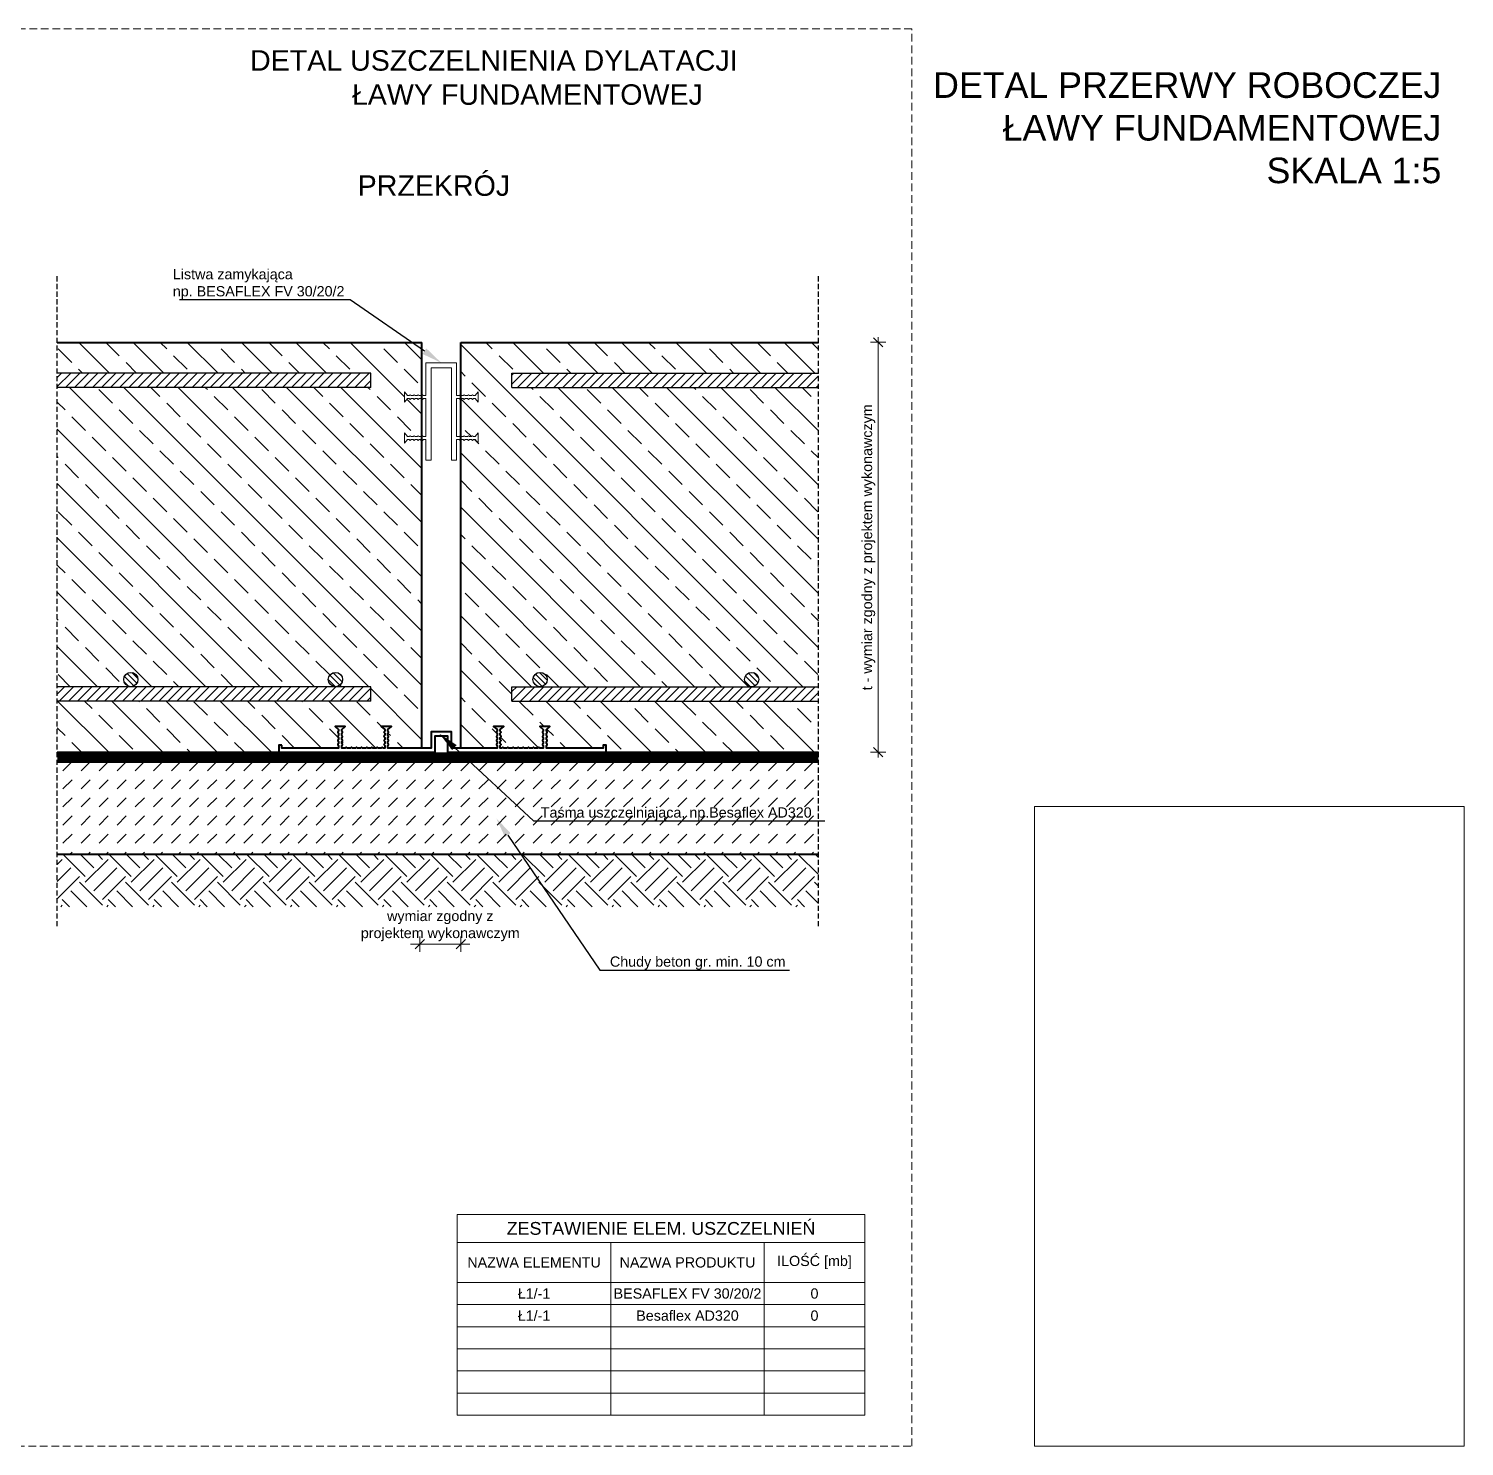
# Model space of a CAD drawing. Header units: millimetres. Extents: x 647 to 146539, y -131215 to 59.
# Drawn here: x 106121 to 107524, y -12982 to -11597 of the extents above; entities that cross this region are included whole.
import ezdxf
from ezdxf import colors
from ezdxf.entities.mleader import LeaderData, LeaderLine
from ezdxf.math import Vec2, Vec3

# ---------------------------------------------------------------- set-up
doc = ezdxf.new("R2010")
doc.units = ezdxf.units.MM
doc.linetypes.add('DASHED', pattern=[0.75, 0.5, -0.25])
doc.layers.get('Defpoints').update_dxf_attribs({"color": 2, "lineweight": 50})
for name, color, linetype, lineweight in [('G-Cienka', 4, 'Continuous', 9), ('G-Elementy konstrukcyjne', 1, 'Continuous', 40), ('G-Kreskowanie', 9, 'Continuous', 5), ('G-Obrys', 3, 'Continuous', 20), ('G-Opisy', 2, 'Continuous', 18), ('G-Przerywana', 8, 'DASHED', 15), ('G-Wymiary', 4, 'Continuous', 9)]:
    doc.layers.add(name, color=color, linetype=linetype, lineweight=lineweight)
doc.layers.add('G-Prety', color=1, linetype='Continuous')
doc.styles.add('Arial-GG', font='arial.ttf')
doc.dimstyles.new('W-1 do 5-GG mm', dxfattribs={"dimscale": 5, "dimtxt": 2, "dimasz": 1.8, "dimexe": 1.5, "dimexo": 0, "dimgap": 0.6, "dimtad": 1, "dimdec": 1, "dimrnd": 1, "dimtxsty": 'Arial-GG', "dimblk": 'OBLIQUE', "dimcen": 0, "dimdle": 1, "dimclrd": 4, "dimclre": 4, "dimclrt": 7, "dimadec": 1, "dimazin": 0, "dimtfac": 1, "dimtdec": 1, "dimtix": 1, "dimtmove": 0, "dimatfit": 2, "dimfxl": 1.5, "dimfxlon": 1, "dimlwd": -1, "dimlwe": -1, "dimarcsym": 0})
pattern_1 = [(45, (-1491369.988, 726037.5035), (-4.419417382, 4.419417382), [])]
pattern_2 = [(135, (-1494810.378, 725752.96), (-26.5165043, -26.5165043), []), (135, (-1494810.378, 725779.477), (-26.5165043, -26.5165043), [18.75, -9.375])]
pattern_3 = [(135, (103132.8864, -12835.266), (-2.80633, -2.80633), [])]

# ---------------------------------------------------------------- blocks, each defined once
blk = doc.blocks.new('_Oblique')
at = {"color": 0, "linetype": 'ByBlock', "lineweight": -2}
blk.add_line((-0.5, -0.5), (0.5, 0.5), dxfattribs=at)
blk = doc.blocks.new('*D959')
at = {"layer": 'Defpoints', "color": 0, "transparency": 16777216}
for p in [(106893, -11903.2), (106951.5, -11903.2), (106893, -12303.7)]:
    blk.add_point(p, dxfattribs=at)
at = {"layer": 'G-Wymiary', "color": 4, "transparency": 16777216}
for p, q in [((106944, -11903.2), (106959, -11903.2)), ((106951.5, -12308.7), (106951.5, -11898.2)), ((106944, -12303.7), (106959, -12303.7))]:
    blk.add_line(p, q, dxfattribs=at)
at = {"layer": 'G-Wymiary', "color": 4, "transparency": 16777216, "xscale": 9, "yscale": 9, "zscale": 9}
for p, rotation in [((106951.5, -11903.2), 90), ((106951.5, -12303.7), 270)]:
    blk.add_blockref('_Oblique', p, dxfattribs=dict(at, rotation=rotation))
at = {"layer": 'G-Wymiary', "color": 7, "transparency": 16777216, "insert": (106942.1, -12103.5), "char_height": 10, "attachment_point": 5, "rotation": 90, "style": 'Arial-GG'}
blk.add_mtext('t - wymiar zgodny z projektem wykonawczym', dxfattribs=at)
blk = doc.blocks.new('*D960')
at = {"layer": 'Defpoints', "color": 0, "transparency": 16777216}
for p in [(106503.5, -12403.7), (106543.5, -12403.7), (106543.5, -12491.3)]:
    blk.add_point(p, dxfattribs=at)
at = {"layer": 'G-Wymiary', "color": 4, "transparency": 16777216}
for p, q in [((106503.5, -12483.8), (106503.5, -12498.8)), ((106543.5, -12483.8), (106543.5, -12498.8)), ((106503.5, -12491.3), (106494.5, -12491.3)), ((106503.5, -12491.3), (106543.5, -12491.3)), ((106543.5, -12491.3), (106552.5, -12491.3))]:
    blk.add_line(p, q, dxfattribs=at)
at = {"layer": 'G-Wymiary', "color": 4, "transparency": 16777216, "xscale": 9, "yscale": 9, "zscale": 9}
blk.add_blockref('_Oblique', (106503.5, -12491.3), dxfattribs=at)
at = {"layer": 'G-Wymiary', "color": 4, "transparency": 16777216, "xscale": 9, "yscale": 9, "zscale": 9, "rotation": 180}
blk.add_blockref('_Oblique', (106543.5, -12491.3), dxfattribs=at)
at = {"layer": 'G-Wymiary', "color": 7, "transparency": 16777216, "insert": (106523.5, -12473.5), "char_height": 10, "attachment_point": 5, "style": 'Arial-GG'}
blk.add_mtext('wymiar zgodny z \\Pprojektem wykonawczym', dxfattribs=at)

msp = doc.modelspace()

# ---------------------------------------------------------------- hatches: boundary and pattern name
at = {"layer": 'G-Kreskowanie'}
h = msp.add_hatch(dxfattribs=at)
h.set_pattern_fill('ANSI33', color=256, scale=150, angle=90)
h.set_pattern_definition(pattern_2)
h.paths.add_polyline_path([(106149.13, -12303.67), (106149.13, -12253.67), (106455.48, -12253.67), (106455.48, -12239.67), (106421.07, -12239.67, 0.4142106), (106428.08, -12232.67, 2.4141965), (106421.07, -12239.67), (106221.07, -12239.67, 0.4142106), (106228.08, -12232.67, 2.4141965), (106221.07, -12239.67), (106149.13, -12239.67), (106149.13, -11947.23), (106455.48, -11947.23), (106455.48, -11933.23), (106149.13, -11933.23), (106149.13, -11903.23), (106495.55, -11903.23), (106505.48, -11910.1), (106505.48, -11954.85), (106504.97, -11955.23), (106502.97, -11955.23), (106501.97, -11954.48), (106500.97, -11955.23), (106498.97, -11955.23), (106497.97, -11954.48), (106496.97, -11955.23), (106494.97, -11955.23), (106493.97, -11954.48), (106492.97, -11955.23), (106491.41, -11955.23), (106488.47, -11951.73), (106488.47, -11961.73), (106491.41, -11958.23), (106492.97, -11958.23), (106493.97, -11958.98), (106494.97, -11958.23), (106496.97, -11958.23), (106497.97, -11958.98), (106498.97, -11958.23), (106500.97, -11958.23), (106501.97, -11958.98), (106502.97, -11958.23), (106504.97, -11958.23), (106505.48, -11958.62), (106505.48, -11994.85), (106504.97, -11995.23), (106502.97, -11995.23), (106501.97, -11994.48), (106500.97, -11995.23), (106498.97, -11995.23), (106497.97, -11994.48), (106496.97, -11995.23), (106494.97, -11995.23), (106493.97, -11994.48), (106492.97, -11995.23), (106491.41, -11995.23), (106488.47, -11991.73), (106488.47, -12001.73), (106491.41, -11998.23), (106492.97, -11998.23), (106493.97, -11998.98), (106494.97, -11998.23), (106496.97, -11998.23), (106497.97, -11998.98), (106498.97, -11998.23), (106500.97, -11998.23), (106501.97, -11998.98), (106502.97, -11998.23), (106504.97, -11998.23), (106505.48, -11998.62), (106505.48, -12299.67), (106472.17, -12299.67), (106472.17, -12297.17), (106472.92, -12296.17), (106472.17, -12295.17), (106472.17, -12293.17), (106472.92, -12292.17), (106472.17, -12291.17), (106472.17, -12289.17), (106472.92, -12288.17), (106472.17, -12287.17), (106472.17, -12285.17), (106472.92, -12284.17), (106472.17, -12283.17), (106472.17, -12281.61), (106475.67, -12278.67), (106465.67, -12278.67), (106469.17, -12281.61), (106469.17, -12283.17), (106468.42, -12284.17), (106469.17, -12285.17), (106469.17, -12287.17), (106468.42, -12288.17), (106469.17, -12289.17), (106469.17, -12291.17), (106468.42, -12292.17), (106469.17, -12293.17), (106469.17, -12295.17), (106468.42, -12296.17), (106469.17, -12297.17), (106469.17, -12299.67), (106467.67, -12299.67), (106466.67, -12298.87), (106465.67, -12299.67), (106462.67, -12299.67), (106461.67, -12298.87), (106460.67, -12299.67), (106457.67, -12299.67), (106456.67, -12298.87), (106455.67, -12299.67), (106452.67, -12299.67), (106451.67, -12298.87), (106450.67, -12299.67), (106447.67, -12299.67), (106446.67, -12298.87), (106445.67, -12299.67), (106442.67, -12299.67), (106441.67, -12298.87), (106440.67, -12299.67), (106437.67, -12299.67), (106436.67, -12298.87), (106435.67, -12299.67), (106432.67, -12299.67), (106431.67, -12298.87), (106430.67, -12299.67), (106427.17, -12299.67), (106427.17, -12297.17), (106427.92, -12296.17), (106427.17, -12295.17), (106427.17, -12293.17), (106427.92, -12292.17), (106427.17, -12291.17), (106427.17, -12289.17), (106427.92, -12288.17), (106427.17, -12287.17), (106427.17, -12285.17), (106427.92, -12284.17), (106427.17, -12283.17), (106427.17, -12281.61), (106430.67, -12278.67), (106420.67, -12278.67), (106424.17, -12281.61), (106424.17, -12283.17), (106423.42, -12284.17), (106424.17, -12285.17), (106424.17, -12287.17), (106423.42, -12288.17), (106424.17, -12289.17), (106424.17, -12291.17), (106423.42, -12292.17), (106424.17, -12293.17), (106424.17, -12295.17), (106423.42, -12296.17), (106424.17, -12297.17), (106424.17, -12299.67), (106368.67, -12299.67), (106368.67, -12296.67), (106365.67, -12296.67), (106365.67, -12303.67)])
h = msp.add_hatch(dxfattribs=at)
h.set_pattern_fill('ANSI33', color=256, scale=150, angle=90)
h.set_pattern_definition(pattern_2)
h.paths.add_polyline_path([(106685.67, -12303.67), (106685.67, -12296.67), (106682.67, -12296.67), (106682.67, -12299.67), (106627.17, -12299.67), (106627.17, -12297.17), (106627.92, -12296.17), (106627.17, -12295.17), (106627.17, -12293.17), (106627.92, -12292.17), (106627.17, -12291.17), (106627.17, -12289.17), (106627.92, -12288.17), (106627.17, -12287.17), (106627.17, -12285.17), (106627.92, -12284.17), (106627.17, -12283.17), (106627.17, -12281.61), (106630.67, -12278.67), (106620.67, -12278.67), (106624.17, -12281.61), (106624.17, -12283.17), (106623.42, -12284.17), (106624.17, -12285.17), (106624.17, -12287.17), (106623.42, -12288.17), (106624.17, -12289.17), (106624.17, -12291.17), (106623.42, -12292.17), (106624.17, -12293.17), (106624.17, -12295.17), (106623.42, -12296.17), (106624.17, -12297.17), (106624.17, -12299.67), (106620.67, -12299.67), (106619.67, -12298.87), (106618.67, -12299.67), (106615.67, -12299.67), (106614.67, -12298.87), (106613.67, -12299.67), (106610.67, -12299.67), (106609.67, -12298.87), (106608.67, -12299.67), (106605.67, -12299.67), (106604.67, -12298.87), (106603.67, -12299.67), (106600.67, -12299.67), (106599.67, -12298.87), (106598.67, -12299.67), (106595.67, -12299.67), (106594.67, -12298.87), (106593.67, -12299.67), (106590.67, -12299.67), (106589.67, -12298.87), (106588.67, -12299.67), (106585.67, -12299.67), (106584.67, -12298.87), (106583.67, -12299.67), (106582.17, -12299.67), (106582.17, -12297.17), (106582.92, -12296.17), (106582.17, -12295.17), (106582.17, -12293.17), (106582.92, -12292.17), (106582.17, -12291.17), (106582.17, -12289.17), (106582.92, -12288.17), (106582.17, -12287.17), (106582.17, -12285.17), (106582.92, -12284.17), (106582.17, -12283.17), (106582.17, -12281.61), (106585.67, -12278.67), (106575.67, -12278.67), (106579.17, -12281.61), (106579.17, -12283.17), (106578.42, -12284.17), (106579.17, -12285.17), (106579.17, -12287.17), (106578.42, -12288.17), (106579.17, -12289.17), (106579.17, -12291.17), (106578.42, -12292.17), (106579.17, -12293.17), (106579.17, -12295.17), (106578.42, -12296.17), (106579.17, -12297.17), (106579.17, -12299.67), (106543.46, -12299.67), (106543.46, -11998.62), (106543.97, -11998.23), (106545.97, -11998.23), (106546.97, -11998.98), (106547.97, -11998.23), (106549.97, -11998.23), (106550.97, -11998.98), (106551.97, -11998.23), (106553.97, -11998.23), (106554.97, -11998.98), (106555.97, -11998.23), (106557.53, -11998.23), (106560.47, -12001.73), (106560.47, -11991.73), (106557.53, -11995.23), (106555.97, -11995.23), (106554.97, -11994.48), (106553.97, -11995.23), (106551.97, -11995.23), (106550.97, -11994.48), (106549.97, -11995.23), (106547.97, -11995.23), (106546.97, -11994.48), (106545.97, -11995.23), (106543.97, -11995.23), (106543.46, -11994.85), (106543.46, -11958.62), (106543.97, -11958.23), (106545.97, -11958.23), (106546.97, -11958.98), (106547.97, -11958.23), (106549.97, -11958.23), (106550.97, -11958.98), (106551.97, -11958.23), (106553.97, -11958.23), (106554.97, -11958.98), (106555.97, -11958.23), (106557.53, -11958.23), (106560.47, -11961.73), (106560.47, -11951.73), (106557.53, -11955.23), (106555.97, -11955.23), (106554.97, -11954.48), (106553.97, -11955.23), (106551.97, -11955.23), (106550.97, -11954.48), (106549.97, -11955.23), (106547.97, -11955.23), (106546.97, -11954.48), (106545.97, -11955.23), (106543.97, -11955.23), (106543.46, -11954.85), (106543.46, -11903.23), (106893.02, -11903.23), (106893.02, -11933.23), (106593.46, -11933.23), (106593.46, -11947.23), (106893.02, -11947.23), (106893.02, -12239.67), (106827.86, -12239.67, 0.4142106), (106834.86, -12232.67, 2.4141965), (106827.86, -12239.67), (106621.07, -12239.67, 0.4142106), (106628.08, -12232.67, 2.4141965), (106621.07, -12239.67), (106593.46, -12239.67), (106593.46, -12253.67), (106893.02, -12253.67), (106893.02, -12303.67)])
at = {"layer": 'G-Kreskowanie', "ltscale": 2}
h = msp.add_hatch(dxfattribs=at)
h.set_pattern_fill('ANSI31', color=256, scale=50, style=0)
h.set_pattern_definition(pattern_1)
h.paths.add_polyline_path([(106455.48, -11947.23), (106455.48, -11933.23), (106149.13, -11933.23), (106149.13, -11947.23)])
h = msp.add_hatch(dxfattribs=at)
h.set_pattern_fill('ANSI31', color=256, scale=50, style=0)
h.set_pattern_definition(pattern_1)
h.paths.add_polyline_path([(106593.46, -11947.23), (106593.46, -11933.23), (106893.02, -11933.23), (106893.02, -11947.23)])
at = {"layer": 'G-Kreskowanie'}
h = msp.add_hatch(dxfattribs=at)
h.set_pattern_fill('ANSI31', color=256, scale=1.25, angle=90)
h.set_pattern_definition(pattern_3)
h.paths.add_polyline_path([(106214.08, -12232.67, 1), (106228.08, -12232.67, 1)], flags=17)
h = msp.add_hatch(dxfattribs=at)
h.set_pattern_fill('ANSI31', color=256, scale=1.25, angle=90)
h.set_pattern_definition(pattern_3)
h.paths.add_polyline_path([(106428.08, -12232.67, -1), (106414.08, -12232.67, -1)], flags=17)
h = msp.add_hatch(dxfattribs=at)
h.set_pattern_fill('ANSI31', color=256, scale=1.25, angle=90)
h.set_pattern_definition(pattern_3)
h.paths.add_polyline_path([(106628.08, -12232.67, -1), (106614.08, -12232.67, -1)], flags=17)
h = msp.add_hatch(dxfattribs=at)
h.set_pattern_fill('ANSI31', color=256, scale=1.25, angle=90)
h.set_pattern_definition([(135, (103139.674, -12835.266), (-2.80633, -2.80633), [])])
h.paths.add_polyline_path([(106834.86, -12232.67, -1), (106820.86, -12232.67, -1)], flags=17)
at = {"layer": 'G-Kreskowanie', "ltscale": 2}
h = msp.add_hatch(dxfattribs=at)
h.set_pattern_fill('ANSI31', color=256, scale=50, style=0)
h.set_pattern_definition(pattern_1)
h.paths.add_polyline_path([(106455.48, -12253.67), (106455.48, -12239.67), (106149.13, -12239.67), (106149.13, -12253.67)])
h = msp.add_hatch(dxfattribs=at)
h.set_pattern_fill('ANSI31', color=256, scale=50, style=0)
h.set_pattern_definition(pattern_1)
h.paths.add_polyline_path([(106593.46, -12253.67), (106593.46, -12239.67), (106893.02, -12239.67), (106893.02, -12253.67)])
at = {"layer": 'G-Kreskowanie'}
h = msp.add_hatch(dxfattribs=at)
h.set_pattern_fill('DASH', color=256, scale=100, angle=45)
h.set_pattern_definition([(45, (-1494805.747, 725791.596), (0, 17.67766953), [12.5, -12.5])])
h.paths.add_polyline_path([(106893.02, -12403.67), (106893.02, -12313.67), (106149.13, -12313.67), (106149.13, -12403.67)])
h.paths.add_polyline_path([(106618.4, -12354.21), (106618.4, -12374.21), (106888.86, -12374.21), (106888.86, -12354.21)], flags=24)
h = msp.add_hatch(dxfattribs=at)
h.set_pattern_fill('EARTH', color=256, scale=5, angle=45)
h.set_pattern_definition([(45, (104307.477, -14109.026), (0, 44.90128), [31.75, -31.75]), (45, (104299.058, -14100.607), (0, 44.90128), [31.75, -31.75]), (45, (104290.64, -14092.188), (0, 44.90128), [31.75, -31.75]), (135, (104290.64, -14086.575), (-44.90128, 0), [31.75, -31.75]), (135, (104299.058, -14078.156), (-44.90128, 0), [31.75, -31.75]), (135, (104307.477, -14069.737), (-44.90128, 0), [31.75, -31.75])])
h.paths.add_polyline_path([(106893.02, -12454.66), (106149.13, -12454.66), (106149.13, -12473.67), (106149.13, -12403.67), (106361.08, -12403.67), (106681.08, -12403.67), (106893.02, -12403.67), (106893.02, -12473.67)])

# ---------------------------------------------------------------- linework, layer by layer
at = {"layer": 'G-Elementy konstrukcyjne'}
for p, q in [((106505.48, -12299.67), (106505.48, -11903.23)), ((106543.46, -12299.67), (106543.46, -11903.23))]:
    msp.add_line(p, q, dxfattribs=at)
for points in [[(106149.13, -11903.23), (106505.48, -11903.23)], [(106543.46, -11903.23), (106893.02, -11903.23)], [(106368.67, -12296.67), (106365.67, -12296.67), (106365.67, -12303.67), (106518.47, -12303.67), (106518.47, -12287.67), (106530.47, -12287.67), (106530.47, -12303.67), (106685.67, -12303.67), (106685.67, -12296.67), (106682.67, -12296.67), (106682.67, -12299.67), (106627.17, -12299.67), (106627.17, -12297.17), (106627.92, -12296.17), (106627.17, -12295.17), (106627.17, -12293.17), (106627.92, -12292.17), (106627.17, -12291.17), (106627.17, -12289.17), (106627.92, -12288.17), (106627.17, -12287.17), (106627.17, -12285.17), (106627.92, -12284.17), (106627.17, -12283.17), (106627.17, -12281.61), (106630.67, -12278.67), (106620.67, -12278.67), (106624.17, -12281.61), (106624.17, -12283.17), (106623.42, -12284.17), (106624.17, -12285.17), (106624.17, -12287.17), (106623.42, -12288.17), (106624.17, -12289.17), (106624.17, -12291.17), (106623.42, -12292.17), (106624.17, -12293.17), (106624.17, -12295.17), (106623.42, -12296.17), (106624.17, -12297.17), (106624.17, -12299.67), (106620.67, -12299.67), (106619.67, -12298.87), (106618.67, -12299.67), (106615.67, -12299.67), (106614.67, -12298.87), (106613.67, -12299.67), (106610.67, -12299.67), (106609.67, -12298.87), (106608.67, -12299.67), (106605.67, -12299.67), (106604.67, -12298.87), (106603.67, -12299.67), (106600.67, -12299.67), (106599.67, -12298.87), (106598.67, -12299.67), (106595.67, -12299.67), (106594.67, -12298.87), (106593.67, -12299.67), (106590.67, -12299.67), (106589.67, -12298.87), (106588.67, -12299.67), (106585.67, -12299.67), (106584.67, -12298.87), (106583.67, -12299.67), (106582.17, -12299.67), (106582.17, -12297.17), (106582.92, -12296.17), (106582.17, -12295.17), (106582.17, -12293.17), (106582.92, -12292.17), (106582.17, -12291.17), (106582.17, -12289.17), (106582.92, -12288.17), (106582.17, -12287.17), (106582.17, -12285.17), (106582.92, -12284.17), (106582.17, -12283.17), (106582.17, -12281.61), (106585.67, -12278.67), (106575.67, -12278.67), (106579.17, -12281.61), (106579.17, -12283.17), (106578.42, -12284.17), (106579.17, -12285.17), (106579.17, -12287.17), (106578.42, -12288.17), (106579.17, -12289.17), (106579.17, -12291.17), (106578.42, -12292.17), (106579.17, -12293.17), (106579.17, -12295.17), (106578.42, -12296.17), (106579.17, -12297.17), (106579.17, -12299.67), (106534.47, -12299.67), (106534.47, -12283.67), (106514.47, -12283.67), (106514.47, -12299.67), (106472.17, -12299.67), (106472.17, -12297.17), (106472.92, -12296.17), (106472.17, -12295.17), (106472.17, -12293.17), (106472.92, -12292.17), (106472.17, -12291.17), (106472.17, -12289.17), (106472.92, -12288.17), (106472.17, -12287.17), (106472.17, -12285.17), (106472.92, -12284.17), (106472.17, -12283.17), (106472.17, -12281.61), (106475.67, -12278.67), (106465.67, -12278.67), (106469.17, -12281.61), (106469.17, -12283.17), (106468.42, -12284.17), (106469.17, -12285.17), (106469.17, -12287.17), (106468.42, -12288.17), (106469.17, -12289.17), (106469.17, -12291.17), (106468.42, -12292.17), (106469.17, -12293.17), (106469.17, -12295.17), (106468.42, -12296.17), (106469.17, -12297.17), (106469.17, -12299.67), (106467.67, -12299.67), (106466.67, -12298.87), (106465.67, -12299.67), (106462.67, -12299.67), (106461.67, -12298.87), (106460.67, -12299.67), (106457.67, -12299.67), (106456.67, -12298.87), (106455.67, -12299.67), (106452.67, -12299.67), (106451.67, -12298.87), (106450.67, -12299.67), (106447.67, -12299.67), (106446.67, -12298.87), (106445.67, -12299.67), (106442.67, -12299.67), (106441.67, -12298.87), (106440.67, -12299.67), (106437.67, -12299.67), (106436.67, -12298.87), (106435.67, -12299.67), (106432.67, -12299.67), (106431.67, -12298.87), (106430.67, -12299.67), (106427.17, -12299.67), (106427.17, -12297.17), (106427.92, -12296.17), (106427.17, -12295.17), (106427.17, -12293.17), (106427.92, -12292.17), (106427.17, -12291.17), (106427.17, -12289.17), (106427.92, -12288.17), (106427.17, -12287.17), (106427.17, -12285.17), (106427.92, -12284.17), (106427.17, -12283.17), (106427.17, -12281.61), (106430.67, -12278.67), (106420.67, -12278.67), (106424.17, -12281.61), (106424.17, -12283.17), (106423.42, -12284.17), (106424.17, -12285.17), (106424.17, -12287.17), (106423.42, -12288.17), (106424.17, -12289.17), (106424.17, -12291.17), (106423.42, -12292.17), (106424.17, -12293.17), (106424.17, -12295.17), (106423.42, -12296.17), (106424.17, -12297.17), (106424.17, -12299.67), (106368.67, -12299.67), (106368.67, -12296.67)], [(106149.13, -12303.67), (106505.48, -12303.67)], [(106543.46, -12303.67), (106893.02, -12303.67)], [(106893.02, -12403.67), (106149.13, -12403.67)]]:
    msp.add_lwpolyline(points, dxfattribs=at)
for points in [[(106505.48, -12303.67), (106505.48, -12303.67)], [(106543.46, -12303.67), (106543.46, -12303.67)]]:
    msp.add_lwpolyline(points, close=True, dxfattribs=at)
at = {"layer": 'G-Kreskowanie', "ltscale": 2}
msp.add_lwpolyline([(106149.13, -12313.67), (106893.02, -12313.67)], dxfattribs=at)
for points in [[(106540.14, -12755.42), (106938.34, -12755.42), (106938.34, -12951.41), (106540.14, -12951.41)], [(106540.14, -12782.62), (106938.34, -12782.62), (106938.34, -12755.42), (106540.14, -12755.42)], [(106540.14, -12782.62), (106690.14, -12782.62), (106690.14, -12821.81), (106540.14, -12821.81)], [(106690.14, -12782.62), (106840.14, -12782.62), (106840.14, -12821.81), (106690.14, -12821.81)], [(106840.14, -12782.62), (106938.34, -12782.62), (106938.34, -12821.81), (106840.14, -12821.81)], [(106540.14, -12821.81), (106690.14, -12821.81), (106690.14, -12843.41), (106540.14, -12843.41)], [(106690.14, -12821.81), (106840.14, -12821.81), (106840.14, -12843.41), (106690.14, -12843.41)], [(106840.14, -12821.81), (106938.34, -12821.81), (106938.34, -12843.41), (106840.14, -12843.41)], [(106540.14, -12843.41), (106690.14, -12843.41), (106690.14, -12865.01), (106540.14, -12865.01)], [(106690.14, -12843.41), (106840.14, -12843.41), (106840.14, -12865.01), (106690.14, -12865.01)], [(106840.14, -12843.41), (106938.34, -12843.41), (106938.34, -12865.01), (106840.14, -12865.01)], [(106540.14, -12865.01), (106690.14, -12865.01), (106690.14, -12886.61), (106540.14, -12886.61)], [(106690.14, -12865.01), (106840.14, -12865.01), (106840.14, -12886.61), (106690.14, -12886.61)], [(106840.14, -12865.01), (106938.34, -12865.01), (106938.34, -12886.61), (106840.14, -12886.61)], [(106540.14, -12886.61), (106690.14, -12886.61), (106690.14, -12908.21), (106540.14, -12908.21)], [(106690.14, -12886.61), (106840.14, -12886.61), (106840.14, -12908.21), (106690.14, -12908.21)], [(106840.14, -12886.61), (106938.34, -12886.61), (106938.34, -12908.21), (106840.14, -12908.21)], [(106540.14, -12908.21), (106690.14, -12908.21), (106690.14, -12929.81), (106540.14, -12929.81)], [(106690.14, -12908.21), (106840.14, -12908.21), (106840.14, -12929.81), (106690.14, -12929.81)], [(106840.14, -12908.21), (106938.34, -12908.21), (106938.34, -12929.81), (106840.14, -12929.81)], [(106540.14, -12929.81), (106690.14, -12929.81), (106690.14, -12951.41), (106540.14, -12951.41)], [(106690.14, -12929.81), (106840.14, -12929.81), (106840.14, -12951.41), (106690.14, -12951.41)], [(106840.14, -12929.81), (106938.34, -12929.81), (106938.34, -12951.41), (106840.14, -12951.41)]]:
    msp.add_lwpolyline(points, close=True, dxfattribs=at)
at = {"layer": 'G-Obrys'}
msp.add_lwpolyline([(106509.47, -11998.23), (106509.47, -12018.23), (106514.47, -12018.23), (106514.47, -11928.23), (106534.47, -11928.23), (106534.47, -12018.23), (106539.47, -12018.23), (106539.47, -11998.23), (106541.97, -11998.23), (106542.97, -11998.98), (106543.97, -11998.23), (106545.97, -11998.23), (106546.97, -11998.98), (106547.97, -11998.23), (106549.97, -11998.23), (106550.97, -11998.98), (106551.97, -11998.23), (106553.97, -11998.23), (106554.97, -11998.98), (106555.97, -11998.23), (106557.53, -11998.23), (106560.47, -12001.73), (106560.47, -11991.73), (106557.53, -11995.23), (106555.97, -11995.23), (106554.97, -11994.48), (106553.97, -11995.23), (106551.97, -11995.23), (106550.97, -11994.48), (106549.97, -11995.23), (106547.97, -11995.23), (106546.97, -11994.48), (106545.97, -11995.23), (106543.97, -11995.23), (106542.97, -11994.48), (106541.97, -11995.23), (106539.47, -11995.23), (106539.47, -11958.23), (106541.97, -11958.23), (106542.97, -11958.98), (106543.97, -11958.23), (106545.97, -11958.23), (106546.97, -11958.98), (106547.97, -11958.23), (106549.97, -11958.23), (106550.97, -11958.98), (106551.97, -11958.23), (106553.97, -11958.23), (106554.97, -11958.98), (106555.97, -11958.23), (106557.53, -11958.23), (106560.47, -11961.73), (106560.47, -11951.73), (106557.53, -11955.23), (106555.97, -11955.23), (106554.97, -11954.48), (106553.97, -11955.23), (106551.97, -11955.23), (106550.97, -11954.48), (106549.97, -11955.23), (106547.97, -11955.23), (106546.97, -11954.48), (106545.97, -11955.23), (106543.97, -11955.23), (106542.97, -11954.48), (106541.97, -11955.23), (106539.47, -11955.23), (106539.47, -11923.23), (106509.47, -11923.23), (106509.47, -11955.23), (106506.97, -11955.23), (106505.97, -11954.48), (106504.97, -11955.23), (106502.97, -11955.23), (106501.97, -11954.48), (106500.97, -11955.23), (106498.97, -11955.23), (106497.97, -11954.48), (106496.97, -11955.23), (106494.97, -11955.23), (106493.97, -11954.48), (106492.97, -11955.23), (106491.41, -11955.23), (106488.47, -11951.73), (106488.47, -11961.73), (106491.41, -11958.23), (106492.97, -11958.23), (106493.97, -11958.98), (106494.97, -11958.23), (106496.97, -11958.23), (106497.97, -11958.98), (106498.97, -11958.23), (106500.97, -11958.23), (106501.97, -11958.98), (106502.97, -11958.23), (106504.97, -11958.23), (106505.97, -11958.98), (106506.97, -11958.23), (106509.47, -11958.23), (106509.47, -11995.23), (106506.97, -11995.23), (106505.97, -11994.48), (106504.97, -11995.23), (106502.97, -11995.23), (106501.97, -11994.48), (106500.97, -11995.23), (106498.97, -11995.23), (106497.97, -11994.48), (106496.97, -11995.23), (106494.97, -11995.23), (106493.97, -11994.48), (106492.97, -11995.23), (106491.41, -11995.23), (106488.47, -11991.73), (106488.47, -12001.73), (106491.41, -11998.23), (106492.97, -11998.23), (106493.97, -11998.98), (106494.97, -11998.23), (106496.97, -11998.23), (106497.97, -11998.98), (106498.97, -11998.23), (106500.97, -11998.23), (106501.97, -11998.98), (106502.97, -11998.23), (106504.97, -11998.23), (106505.97, -11998.98), (106506.97, -11998.23)], close=True, dxfattribs=at)
at = {"layer": 'G-Obrys', "ltscale": 2}
msp.add_lwpolyline([(107104.32, -12356.83), (107524.32, -12356.83), (107524.32, -12981.81), (107104.32, -12981.81)], close=True, dxfattribs=at)
at = {"layer": 'G-Prety', "ltscale": 100}
for p, q in [((106455.48, -11933.23), (106149.13, -11933.23)), ((106455.48, -11947.23), (106455.48, -11933.23)), ((106593.46, -11947.23), (106593.46, -11933.23)), ((106593.46, -11933.23), (106893.02, -11933.23)), ((106455.48, -11947.23), (106149.13, -11947.23)), ((106593.46, -11947.23), (106893.02, -11947.23)), ((106455.48, -12239.67), (106149.13, -12239.67)), ((106455.48, -12253.67), (106455.48, -12239.67)), ((106593.46, -12253.67), (106593.46, -12239.67)), ((106593.46, -12239.67), (106893.02, -12239.67)), ((106455.48, -12253.67), (106149.13, -12253.67)), ((106593.46, -12253.67), (106893.02, -12253.67))]:
    msp.add_line(p, q, dxfattribs=at)
for centre in [(106221.07, -12232.67), (106421.07, -12232.67), (106621.07, -12232.67), (106827.86, -12232.67)]:
    msp.add_circle(centre, 7, dxfattribs=at)
at = {"layer": 'G-Przerywana', "ltscale": 15}
msp.add_lwpolyline([(106984.46, -11596.81), (106098.39, -11596.81), (106098.39, -12981.81), (106984.46, -12981.81)], close=True, dxfattribs=at)
at = {"layer": 'G-Przerywana', "lineweight": -3, "ltscale": 10}
for points in [[(106149.13, -12473.67), (106149.13, -11838.27)], [(106893.02, -12473.67), (106893.02, -11838.27)]]:
    msp.add_lwpolyline(points, dxfattribs=at)
at = {"layer": 'G-Przerywana', "ltscale": 7}
msp.add_lwpolyline([(106149.13, -12308.67, 10, 10, 0), (106893.02, -12308.67, 0, 0, 0)], format="xyseb", dxfattribs=at)

# ---------------------------------------------------------------- texts
at = {"layer": 'G-Opisy', "color": 2, "insert": (106575.87, -11671.4), "char_height": 20, "width": 1226.3283, "attachment_point": 8, "style": 'Arial-GG'}
msp.add_mtext('DETAL USZCZELNIENIA DYLATACJI\\P{\\fArial|b0|i0|c0|p34;\\W8.44376; }ŁAWY FUNDAMENTOWEJ', dxfattribs=at)
at = {"layer": 'G-Opisy', "style": 'Arial-GG'}
for s, insert, char_height, width, attachment_point in [('{\\C2;DETAL PRZERWY ROBOCZEJ\\PŁAWY FUNDAMENTOWEJ \\PSKALA 1:5}', (107501.88, -11639.39), 25, 516.7875, 3), ('{\\fArial|b0|i0|c0|p34;\\W8.09929;  }{\\C2;PRZEKRÓJ}', (106317.03, -11740.07), 20, 404.8155, 1), ('ZESTAWIENIE ELEM. USZCZELNIEŃ', (106739.24, -12769.02), 12.5, 398.2045, 5), ('{\\fArial|b0|i0|c0|p34;ILOŚĆ [mb]}', (106889.24, -12802.21), 10, 98.2045, 5), ('{\\fArial|b0|i0|c0|p34;NAZWA ELEMENTU}', (106615.14, -12802.21), 10, 150, 5), ('{\\fArial|b0|i0|c0|p34;NAZWA PRODUKTU}', (106765.14, -12802.21), 10, 150, 5), ('{\\fArial|b0|i0|c0|p34;Ł1/-1}', (106615.14, -12832.61), 10, 150, 5), ('{\\fArial|b0|i0|c0|p34;\\C2;BESAFLEX FV 30/20/2}', (106765.14, -12832.61), 10, 150, 5), ('{\\fArial|b0|i0|c0|p34;0}', (106889.24, -12832.61), 10, 98.2045, 5), ('{\\fArial|b0|i0|c0|p34;Ł1/-1}', (106615.14, -12854.21), 10, 150, 5), ('{\\fArial|b0|i0|c0|p34;\\C2;Besaflex AD320}', (106765.14, -12854.21), 10, 150, 5), ('{\\fArial|b0|i0|c0|p34;0}', (106889.24, -12854.21), 10, 98.2045, 5)]:
    msp.add_mtext(s, dxfattribs=dict(at, insert=insert, char_height=char_height, width=width, attachment_point=attachment_point))

# ---------------------------------------------------------------- dimensions: what is measured, and where the dimension line sits
at = {"layer": 'G-Wymiary'}
dim = msp.add_linear_dim(base=(106951.54, -11903.23), p1=(106893.02, -12303.67), p2=(106893.02, -11903.23), angle=90, text='t - wymiar zgodny z projektem wykonawczym', dimstyle='W-1 do 5-GG mm', override={"dimblk": 'Oblique'}, dxfattribs=at)
dim.commit()
dim.dimension.update_dxf_attribs({"geometry": '*D959', "text_midpoint": (106951.54, -12103.45), "dimtype": 160})
dim = msp.add_linear_dim(base=(106543.46, -12491.34), p1=(106503.46, -12403.67), p2=(106543.46, -12403.67), text='wymiar zgodny z \\Pprojektem wykonawczym', dimstyle='W-1 do 5-GG mm', override={"dimblk": 'Oblique'}, dxfattribs=at)
dim.commit()
dim.dimension.update_dxf_attribs({"geometry": '*D960', "text_midpoint": (106523.46, -12473.54)})

# ---------------------------------------------------------------- leaders
at = {"layer": 'G-Cienka', "ltscale": 0.8}
ml = msp.add_multileader_mtext('Standard', dxfattribs=at)
ml.set_content('{\\fArial|b0|i0|c0|p34;Listwa zamykająca\\Pnp. BESAFLEX FV 30/20/2}', color=2, style='Arial-GG')
ml.set_leader_properties(color=4)
ml.build(insert=Vec2(0, 0))
ml.multileader.update_dxf_attribs({"text_left_attachment_type": 5, "text_right_attachment_type": 5, "text_bottom_attachment_type": 0, "dogleg_length": 10, "arrow_head_size": 20})
ctx = ml.context
ctx.base_point, ctx.char_height, ctx.arrow_head_size, ctx.landing_gap_size, ctx.plane_origin = Vec3(106257.12, -11861.63), 10, 20, 5, Vec3(96802.67, 85568.2)
ctx.left_attachment, ctx.right_attachment = 5, 5
notes = []
notes.append((ctx, [(0, (1, 1, 0), (106435.41, -11861.63), (-1, 0), 2.21, [(0, [(106524.47, -11923.23)], 0, [])])]))
ctx.mtext.insert, ctx.mtext.defined_height, ctx.mtext.line_spacing_style, ctx.mtext.flow_direction = Vec3(106262.12, -11831.63), 60, 2, 5
ml = msp.add_multileader_mtext('Standard', dxfattribs=at)
ml.set_content('{\\fArial|b0|i0|c0|p34;Taśma uszczelniająca, np.Besaflex AD320}', color=2, style='Arial-GG')
ml.set_leader_properties(color=4)
ml.build(insert=Vec2(0, 0))
ml.multileader.update_dxf_attribs({"text_left_attachment_type": 5, "text_right_attachment_type": 5, "text_bottom_attachment_type": 0, "dogleg_length": 10, "arrow_head_size": 20})
ctx = ml.context
ctx.base_point, ctx.char_height, ctx.arrow_head_size, ctx.landing_gap_size, ctx.plane_origin = Vec3(106616.73, -12370.88), 10, 20, 5, Vec3(96820.41, 85015.41)
ctx.left_attachment, ctx.right_attachment = 5, 5
notes.append((ctx, [(0, (1, 1, 0), (106614.52, -12370.88), (1, 0), 2.21, [(0, [(106522.62, -12285.49)], 0, [])])]))
ctx.mtext.insert, ctx.mtext.defined_height, ctx.mtext.line_spacing_style, ctx.mtext.flow_direction = Vec3(106621.73, -12357.55), 60, 2, 5
ml = msp.add_multileader_mtext('Standard', dxfattribs=at)
ml.set_content('{\\fArial|b0|i0|c0|p34;Chudy beton gr. min. 10 cm}', color=2, style='Arial-GG')
ml.set_leader_properties(color=4)
ml.build(insert=Vec2(0, 0))
ml.multileader.update_dxf_attribs({"text_left_attachment_type": 5, "text_right_attachment_type": 5, "dogleg_length": 10, "arrow_head_size": 20})
ctx = ml.context
ctx.base_point, ctx.char_height, ctx.arrow_head_size, ctx.landing_gap_size, ctx.plane_origin = Vec3(106684.31, -12516.57), 10, 20, 5, Vec3(105353.41, -12479.33)
ctx.left_attachment, ctx.right_attachment = 5, 5
notes.append((ctx, [(0, (1, 1, 0), (106679.31, -12516.57), (1, 0), 5, [(0, [(106578.2, -12368.17)], 0, [])])]))
ctx.mtext.insert, ctx.mtext.defined_height, ctx.mtext.line_spacing_style, ctx.mtext.flow_direction = Vec3(106689.31, -12503.24), 60, 2, 5
for ctx, leaders in notes:
    for number, flags, end, landing, length, lines in leaders:
        leader = LeaderData()
        leader.index, (leader.has_last_leader_line, leader.has_dogleg_vector, leader.attachment_direction) = number, flags
        leader.last_leader_point, leader.dogleg_vector, leader.dogleg_length = Vec3(end), Vec3(landing), length
        for number, points, colour, breaks in lines:
            line = LeaderLine()
            line.index, line.vertices, line.color, line.breaks = number, Vec3.list(points), colors.encode_raw_color(colour), breaks
            leader.lines.append(line)
        ctx.leaders.append(leader)

doc.saveas('drawing.dxf')
